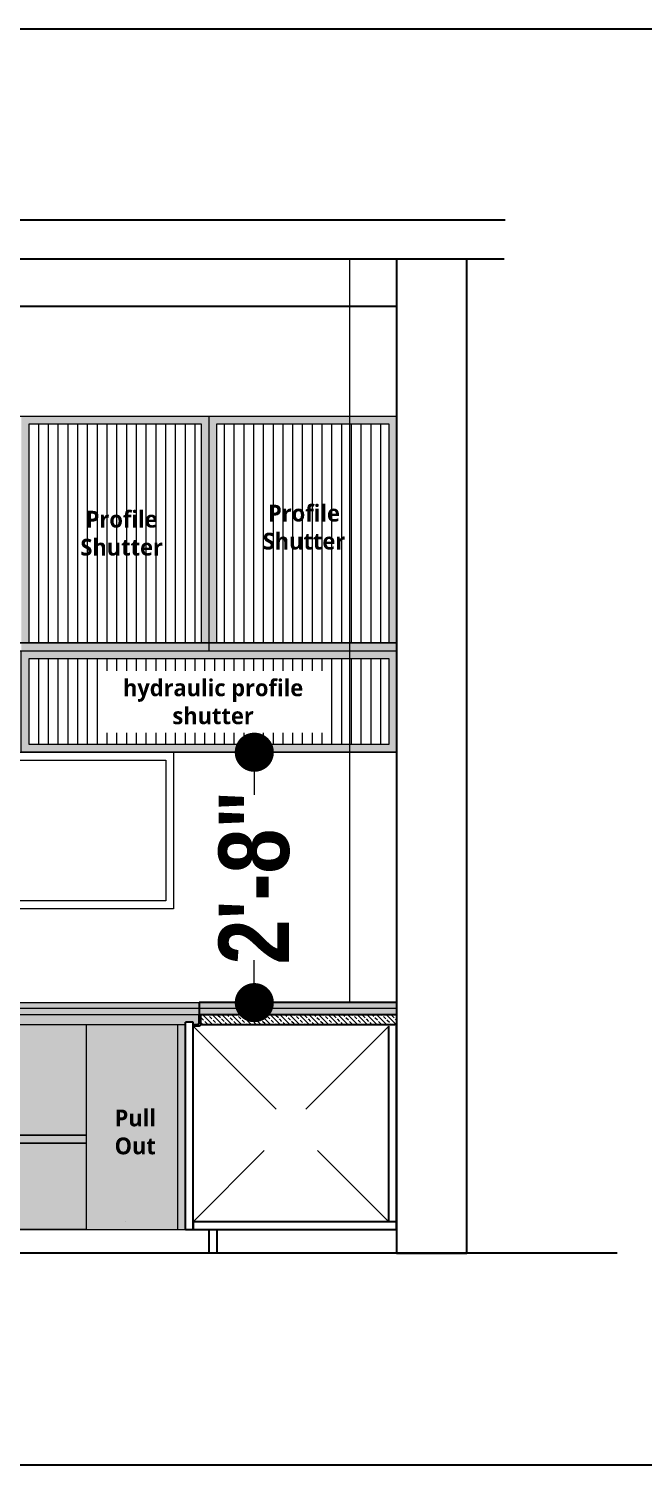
# Model space of a CAD drawing. Header units: millimetres. Extents: x 56222 to 3066687, y -650199 to -121287.
# Drawn here: x 137034.5 to 137113.1, y -183523.4 to -183339.9 of the extents above; entities that cross this region are included whole.
import ezdxf

# ---------------------------------------------------------------- set-up
doc = ezdxf.new("R2010")
doc.units = ezdxf.units.MM
doc.header["$MEASUREMENT"] = 0
doc.header["$PDMODE"] = 35
doc.linetypes.add('DASHEDX2', pattern=[1.5, 1, -0.5])
doc.layers.get('Defpoints').update_dxf_attribs({"color": 220})
for name, color, linetype, lineweight in [('ELEVATION', 250, 'Continuous', 9), ('FIRST FLOOR ( DW_RAIL )', 7, 'Continuous', 9), ('FURNI', 25, 'Continuous', 5), ('FURNITURE', 32, 'Continuous', 9), ('SECTION ( SLAB PLine )', 104, 'Continuous', 30), ('Text', 7, 'Continuous', 15), ('XX~SLAB ( BEAM )~ ( DIM )', 7, 'Continuous', 9)]:
    doc.layers.add(name, color=color, linetype=linetype, lineweight=lineweight)
doc.layers.add('hatch', color=250, linetype='Continuous', lineweight=9, transparency=0.5)
doc.layers.add('str coll', color=6, linetype='Continuous')
doc.styles.add('Cn_BT_9 ( BOLD )', font='swisscb.ttf', dxfattribs={"height": 9})
doc.styles.get("Standard").update_dxf_attribs({"font": 'arial.ttf', "height": 6})
doc.dimstyles.new('Cn_BT_9 ( BOLD )', dxfattribs={"dimtxt": 9, "dimasz": 5, "dimexe": 1.5, "dimexo": 0, "dimgap": 0.09, "dimtad": 0, "dimzin": 3, "dimdsep": 46, "dimlunit": 4, "dimtxsty": 'Cn_BT_9 ( BOLD )', "dimblk": 'DOT', "dimcen": 0.09, "dimdle": 1.5, "dimclrd": 251, "dimclre": 251, "dimclrt": 5, "dimadec": 0, "dimazin": 0, "dimtfac": 0.75, "dimtofl": 0, "dimtmove": 0, "dimatfit": 3, "dimfxl": 0, "dimtolj": 1, "dimtzin": 0, "dimlwd": 15, "dimlwe": 15, "dimarcsym": 0})
pattern_1 = [(90, (-13831.6864, -2533.0411), (-1.25, 0), [])]

# ---------------------------------------------------------------- blocks, each defined once
blk = doc.blocks.new('_Dot')
at = {"color": 0, "linetype": 'ByBlock', "lineweight": -2}
blk.add_line((-0.5, 0), (-1, 0), dxfattribs=at)
at = {"color": 0, "linetype": 'ByBlock', "const_width": 0.5}
blk.add_lwpolyline([(-0.25, 0, 1), (0.25, 0, 1)], format="xyb", close=True, dxfattribs=at)
blk = doc.blocks.new('*D205')
at = {"layer": 'Defpoints', "color": 0, "lineweight": 30, "transparency": 16777216}
for p in [(137062.95, -183432.33), (137061.72, -183464.33), (137063.38, -183464.33)]:
    blk.add_point(p, dxfattribs=at)
at = {"layer": 'XX~SLAB ( BEAM )~ ( DIM )', "color": 251, "lineweight": 15, "transparency": 16777216}
for p, q in [((137062.95, -183432.33), (137064.88, -183432.33)), ((137063.38, -183437.33), (137063.38, -183437.76)), ((137063.38, -183459.33), (137063.38, -183458.89)), ((137061.72, -183464.33), (137064.88, -183464.33))]:
    blk.add_line(p, q, dxfattribs=at)
at = {"layer": 'XX~SLAB ( BEAM )~ ( DIM )', "color": 251, "lineweight": 15, "transparency": 16777216, "xscale": 5, "yscale": 5, "zscale": 5}
for p, rotation in [((137063.38, -183432.33), 90), ((137063.38, -183464.33), 270)]:
    blk.add_blockref('_Dot', p, dxfattribs=dict(at, rotation=rotation))
at = {"layer": 'XX~SLAB ( BEAM )~ ( DIM )', "color": 5, "lineweight": 30, "transparency": 16777216, "insert": (137063.38, -183448.33), "char_height": 9, "attachment_point": 5, "rotation": 90, "style": 'Cn_BT_9 ( BOLD )'}
blk.add_mtext('\\A1;2\'-8"', dxfattribs=at)

msp = doc.modelspace()

# ---------------------------------------------------------------- hatches: boundary and pattern name
at = {"layer": 'FURNITURE', "lineweight": 0, "true_color": 0x000000, "transparency": 33554687}
h = msp.add_hatch(color=18, dxfattribs=at)
h.dxf.hatch_style = 1
h.paths.add_polyline_path([(136963.067, -183419.37), (136952.567, -183419.37), (136952.567, -183464.326), (136963.067, -183464.326), (136963.067, -183463.326), (136953.567, -183463.326), (136953.567, -183420.37), (136963.067, -183420.37)])
h.paths.add_polyline_path([(136975.067, -183419.37), (136963.067, -183419.37), (136963.067, -183420.37), (136974.067, -183420.37), (136974.067, -183463.326), (136963.067, -183463.326), (136963.067, -183464.326), (136975.067, -183464.326)])
h.paths.add_polyline_path([(137075.567, -183431.326), (137034.567, -183431.326), (137034.567, -183420.37), (137075.567, -183420.37), (137075.567, -183419.37), (137033.567, -183419.37), (137033.567, -183432.326), (137075.567, -183432.326)])
h.paths.add_polyline_path([(137081.567, -183419.37), (137075.567, -183419.37), (137075.567, -183420.37), (137080.567, -183420.37), (137080.567, -183431.326), (137075.567, -183431.326), (137075.567, -183432.326), (137081.567, -183432.326)])
h.paths.add_polyline_path([(137081.567, -183418.37), (137075.567, -183418.37), (137075.567, -183419.37), (137081.567, -183419.37)])
h.paths.add_polyline_path([(137081.567, -183389.37), (137075.567, -183389.37), (137075.567, -183390.37), (137080.567, -183390.37), (137080.567, -183418.37), (137081.567, -183418.37)])
h.paths.add_polyline_path([(137075.567, -183418.37), (137058.567, -183418.37), (137057.567, -183418.37), (137057.567, -183419.37), (137075.567, -183419.37)])
h.paths.add_polyline_path([(137058.567, -183390.37), (137075.567, -183390.37), (137075.567, -183389.37), (137057.567, -183389.37), (137057.567, -183418.37), (137058.567, -183418.37)])
h.paths.add_polyline_path([(137057.567, -183389.37), (137033.567, -183389.37), (137033.567, -183418.37), (137034.567, -183418.37), (137034.567, -183390.37), (137056.567, -183390.37), (137056.567, -183418.37), (137057.567, -183418.37)])
h.paths.add_polyline_path([(137057.567, -183418.37), (137033.567, -183418.37), (137033.567, -183419.37), (137057.567, -183419.37)])
at = {"layer": 'FURNITURE', "lineweight": 0, "true_color": 0xc7c8ca, "transparency": 33554600}
h = msp.add_hatch(dxfattribs=at)
h.set_pattern_fill('ANSI31', color=9, scale=10, angle=45)
h.set_pattern_definition(pattern_1)
h.paths.add_polyline_path([(137056.567, -183390.37), (137034.567, -183390.37), (137034.567, -183418.37), (137056.567, -183418.37)])
h.paths.add_polyline_path([(137075.567, -183390.37), (137058.567, -183390.37), (137058.567, -183418.37), (137075.567, -183418.37)])
h.paths.add_polyline_path([(137080.567, -183390.37), (137075.567, -183390.37), (137075.567, -183418.37), (137080.567, -183418.37)])
h = msp.add_hatch(dxfattribs=at)
h.set_pattern_fill('ANSI31', color=9, scale=10, angle=45)
h.set_pattern_definition(pattern_1)
h.paths.add_polyline_path([(137075.567, -183420.37), (137034.567, -183420.37), (137034.567, -183431.326), (137075.567, -183431.326)])
h.paths.add_polyline_path([(137080.567, -183420.37), (137075.567, -183420.37), (137075.567, -183431.326), (137080.567, -183431.326)])
at = {"layer": 'FURNITURE', "lineweight": 0, "true_color": 0x636466, "transparency": 33554687}
h = msp.add_hatch(color=251, dxfattribs=at)
h.dxf.hatch_style = 1
h.paths.add_polyline_path([(137081.567, -183464.326), (137056.319, -183464.326), (137056.319, -183465.076), (137081.567, -183465.076)])
h.paths.add_polyline_path([(137056.319, -183464.326), (136952.567, -183464.326), (136952.567, -183465.076), (137056.319, -183465.076)])
at = {"layer": 'FURNITURE', "lineweight": 0, "true_color": 0x939598, "transparency": 33554687}
h = msp.add_hatch(color=252, dxfattribs=at)
h.dxf.hatch_style = 1
h.paths.add_polyline_path([(137081.567, -183465.076), (137056.319, -183465.076), (137056.319, -183465.825), (137081.567, -183465.825)])
h.paths.add_polyline_path([(137056.319, -183465.076), (136952.567, -183465.076), (136952.567, -183465.825), (137056.319, -183465.825)])
at = {"layer": 'FURNITURE', "lineweight": 0, "true_color": 0xc7c8ca, "transparency": 33554600}
h = msp.add_hatch(color=9, dxfattribs=at)
h.dxf.hatch_style = 1
h.paths.add_polyline_path([(137053.568, -183467.114), (137041.879, -183467.114), (137041.879, -183493.326), (137053.568, -183493.326)])
h.paths.add_polyline_path([(136989.256, -183465.825), (136970.361, -183465.825), (136970.361, -183493.326), (136989.256, -183493.326)])
h.paths.add_polyline_path([(137015.567, -183467.114), (136989.256, -183467.114), (136989.256, -183481.274), (137015.567, -183481.274)])
h.paths.add_polyline_path([(137015.567, -183482.274), (136989.256, -183482.274), (136989.256, -183493.326), (137015.567, -183493.326)])
h.paths.add_polyline_path([(137041.879, -183467.114), (137015.567, -183467.114), (137015.567, -183481.274), (137041.879, -183481.274)])
h.paths.add_polyline_path([(137041.879, -183482.274), (137015.567, -183482.274), (137015.567, -183493.326), (137041.879, -183493.326)])
h.paths.add_polyline_path([(137044.727, -183485.122), (137051.211, -183485.122)], flags=16)
h.paths.add_polyline_path([(136974.234, -183476.162), (136985.724, -183476.162)], flags=16)
h.paths.add_polyline_path([(136997.1, -183475.141), (137008.374, -183475.141)], flags=16)
h.paths.add_polyline_path([(136997.118, -183488.938), (137008.393, -183488.938)], flags=16)
h.paths.add_polyline_path([(137023.412, -183475.141), (137034.686, -183475.141)], flags=16)
h.paths.add_polyline_path([(137023.43, -183488.938), (137034.704, -183488.938)], flags=16)
at = {"layer": 'FURNITURE', "lineweight": 0, "true_color": 0x000000, "transparency": 33554687}
h = msp.add_hatch(color=18, dxfattribs=at)
h.dxf.hatch_style = 1
h.paths.add_polyline_path([(137056.319, -183465.826), (137056.319, -183465.825), (136989.256, -183465.825), (136989.256, -183467.114), (137054.568, -183467.114), (137054.568, -183466.826), (137055.567, -183466.826), (137055.567, -183467.114), (137056.188, -183467.114, 0.31433), (137056.319, -183466.926)])
at = {"layer": 'FURNITURE', "lineweight": 0, "true_color": 0xc8a668, "transparency": 33554687}
h = msp.add_hatch(color=43, dxfattribs=at)
h.dxf.hatch_style = 1
h.paths.add_polyline_path([(137054.568, -183467.114), (137053.568, -183467.114), (137053.568, -183493.326), (137054.567, -183493.326)])
at = {"layer": 'FURNITURE', "lineweight": 0, "true_color": 0x000000, "transparency": 33554687}
h = msp.add_hatch(color=18, dxfattribs=at)
h.dxf.hatch_style = 1
h.paths.add_polyline_path([(137041.879, -183481.274), (137015.567, -183481.274), (137015.567, -183482.274), (137041.879, -183482.274)])
h.paths.add_polyline_path([(137015.567, -183481.274), (136989.256, -183481.274), (136989.256, -183482.274), (137015.567, -183482.274)])
at = {"layer": 'hatch', "transparency": 33554651}
h = msp.add_hatch(dxfattribs=at)
h.set_pattern_fill('ANSI33', color=256, scale=3.493167, angle=90, style=0)
h.set_pattern_definition([(135, (-5358209.31306, 4412922.2005), (-0.61751058278, -0.61751058278), []), (135, (-5358209.31306, 4412922.81805), (-0.61751058278, -0.61751058278), [0.43664592054, -0.21832296027])])
h.paths.add_polyline_path([(137081.567, -183467.111), (137081.567, -183465.826), (137056.519, -183465.832), (137056.519, -183467.117)])

# ---------------------------------------------------------------- linework, layer by layer
at = {"layer": 'ELEVATION', "lineweight": 0, "transparency": 33554613}
msp.add_line((137075.567, -183369.326), (137075.567, -183464.326), dxfattribs=at)
at = {"layer": 'FIRST FLOOR ( DW_RAIL )', "color": 251, "linetype": 'DASHEDX2', "lineweight": 0, "ltscale": 15, "true_color": 0x4b4c4e}
for p, q in [((137055.567, -183467.326), (137080.567, -183492.327)), ((137080.567, -183467.326), (137055.567, -183492.327))]:
    msp.add_line(p, q, dxfattribs=at)
at = {"layer": 'FIRST FLOOR ( DW_RAIL )', "lineweight": 0}
for p, q in [((137057.56, -183493.326), (137054.567, -183493.326)), ((137058.567, -183493.326), (137058.567, -183496.326))]:
    msp.add_line(p, q, dxfattribs=at)
at = {"layer": 'FURNI', "lineweight": 0}
for points in [[(137034.567, -183390.37), (137056.567, -183390.37), (137056.567, -183418.37), (137034.567, -183418.37)], [(137058.567, -183390.37), (137080.567, -183390.37), (137080.567, -183418.37), (137058.567, -183418.37)], [(137034.567, -183420.37), (137080.567, -183420.37), (137080.567, -183431.326), (137034.567, -183431.326)]]:
    msp.add_lwpolyline(points, close=True, dxfattribs=at)
at = {"layer": 'FURNITURE', "lineweight": 0}
for p, q in [((136952.567, -183389.37), (137081.567, -183389.37)), ((137057.567, -183389.37), (137057.567, -183419.37)), ((136952.567, -183419.37), (137081.567, -183419.37)), ((137033.567, -183432.326), (137081.567, -183432.326)), ((137081.567, -183465.076), (136952.567, -183465.076)), ((136989.256, -183467.114), (137054.568, -183467.114)), ((137053.568, -183467.114), (137053.568, -183493.326)), ((137054.568, -183468.114), (137054.568, -183468.114)), ((137055.567, -183467.114), (137056.188, -183467.114)), ((137056.519, -183467.114), (137081.567, -183467.114)), ((136952.567, -183493.326), (137054.569, -183493.326)), ((137046.878, -183492.326), (137046.88, -183492.326))]:
    msp.add_line(p, q, dxfattribs=at)
at = {"layer": 'FURNITURE', "lineweight": 25}
for p, q in [((136952.567, -183418.37), (137081.567, -183418.37)), ((137015.567, -183481.274), (137041.879, -183481.274)), ((137015.567, -183482.274), (137041.879, -183482.274))]:
    msp.add_line(p, q, dxfattribs=at)
at = {"layer": 'FURNITURE', "color": 0, "lineweight": 0}
for p, q in [((136952.567, -183464.326), (137081.567, -183464.326)), ((136952.567, -183465.825), (137081.567, -183465.825))]:
    msp.add_line(p, q, dxfattribs=at)
at = {"layer": 'FURNITURE', "color": 0, "lineweight": 30, "ltscale": 0.4}
for p, q in [((137081.567, -183464.326), (137056.319, -183464.326)), ((137056.319, -183464.326), (137056.319, -183465.826)), ((137056.319, -183465.826), (137081.567, -183465.826))]:
    msp.add_line(p, q, dxfattribs=at)
at = {"layer": 'FURNITURE', "lineweight": 30, "ltscale": 0.4}
for p, q in [((137054.567, -183493.326), (137054.568, -183466.826)), ((137055.567, -183466.826), (137054.567, -183466.826)), ((137055.567, -183493.326), (137055.567, -183466.826)), ((137080.567, -183492.327), (137080.567, -183467.326)), ((137081.567, -183492.327), (137081.567, -183467.326)), ((137054.567, -183493.326), (137055.441, -183493.326)), ((137057.567, -183493.326), (137057.567, -183496.326)), ((137058.567, -183493.326), (137058.567, -183496.326))]:
    msp.add_line(p, q, dxfattribs=at)
at = {"layer": 'FURNITURE', "lineweight": 30}
msp.add_line((137056.519, -183467.114), (137081.567, -183467.114), dxfattribs=at)
at = {"layer": 'FURNITURE', "lineweight": 0}
for points in [[(137033.567, -183419.37), (137081.567, -183419.37), (137081.567, -183432.326), (137033.567, -183432.326)], [(136981.067, -183432.326), (137053.067, -183432.326), (137053.067, -183452.326), (136981.067, -183452.326)], [(136982.067, -183433.326), (137052.067, -183433.326), (137052.067, -183451.326), (136982.067, -183451.326)], [(137015.567, -183467.114), (137041.879, -183467.114), (137041.879, -183493.326), (137015.567, -183493.326)]]:
    msp.add_lwpolyline(points, close=True, dxfattribs=at)
at = {"layer": 'FURNITURE', "lineweight": 30, "ltscale": 0.4}
msp.add_lwpolyline([(137055.567, -183467.126), (137056.119, -183467.126, 0.4142136), (137056.319, -183466.926), (137056.319, -183465.826), (137056.519, -183465.826), (137056.519, -183467.126, -0.4142136), (137056.319, -183467.326), (137055.567, -183467.326)], format="xyb", close=True, dxfattribs=at)
msp.add_lwpolyline([(137055.441, -183493.326), (137081.567, -183493.327), (137081.567, -183492.327), (137055.567, -183492.326), (137055.567, -183493.326)], dxfattribs=at)
at = {"layer": 'SECTION ( SLAB PLine )', "color": 1}
for p, q in [((137095.447, -183364.326), (136936.816, -183364.326)), ((137095.341, -183369.326), (136936.953, -183369.326)), ((137109.795, -183496.326), (136934.746, -183496.326))]:
    msp.add_line(p, q, dxfattribs=at)
at = {"layer": 'str coll', "lineweight": 30}
msp.add_line((136952.567, -183375.326), (137081.567, -183375.326), dxfattribs=at)
at = {"layer": 'XX~SLAB ( BEAM )~ ( DIM )', "lineweight": 30}
msp.add_lwpolyline([(137090.567, -183369.326), (137081.567, -183369.326), (137081.567, -183496.326), (137090.567, -183496.326)], close=True, dxfattribs=at)

# ---------------------------------------------------------------- texts
at = {"layer": 'Text', "ltscale": 20, "char_height": 2.14365, "attachment_point": 1}
for s, insert, width in [('\\pxqc;{\\fMalgun Gothic|b1|i0|c0|p34;\\C1;Profile Shutter}', (137036.864, -183401.481), 19.10275), ('\\pxqc;{\\fMalgun Gothic|b1|i0|c0|p34;\\C1;Profile Shutter}', (137060.181, -183400.709), 19.10275), ('{\\fMalgun Gothic|b1|i0|c0|p34;\\C1;Pull\\POut}', (137045.518, -183477.993), 39.27782)]:
    msp.add_mtext(s, dxfattribs=dict(at, insert=insert, width=width))

# ---------------------------------------------------------------- next in the draw order: texts
at = {"layer": 'Text', "ltscale": 20, "insert": (137044.589, -183423.029), "char_height": 2.14365, "width": 27.04064, "attachment_point": 1, "bg_fill": 2}
msp.add_mtext('\\pxqc;{\\fMalgun Gothic|b1|i0|c0|p34;\\C1;hydraulic profile shutter }', dxfattribs=at)

# ---------------------------------------------------------------- next in the draw order: linework, layer by layer
at = {"layer": 'FURNITURE', "color": 242, "lineweight": 30, "true_color": 0xcd2027}
msp.add_lwpolyline([(136034.354, -183339.879), (137239.26, -183339.879), (137239.26, -183523.444), (136034.354, -183523.444)], close=True, dxfattribs=at)

# ---------------------------------------------------------------- next in the draw order: dimensions: what is measured, and where the dimension line sits
at = {"layer": 'XX~SLAB ( BEAM )~ ( DIM )', "color": 242, "lineweight": 30, "true_color": 0xcd2027}
dim = msp.add_linear_dim(base=(137063.38, -183464.326), p1=(137062.953, -183432.326), p2=(137061.719, -183464.326), angle=90, dimstyle='Cn_BT_9 ( BOLD )', dxfattribs=at)
dim.commit()
dim.dimension.update_dxf_attribs({"geometry": '*D205', "text_midpoint": (137063.38, -183448.326)})

doc.saveas('drawing.dxf')
